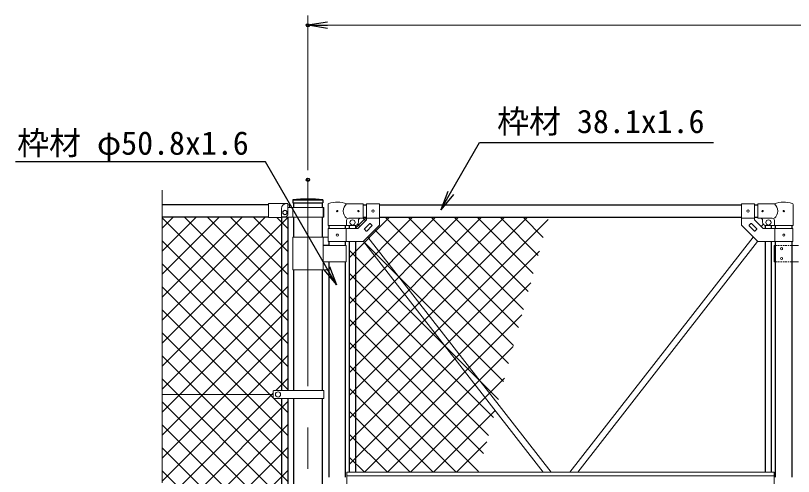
# Model space of a CAD drawing. Units: millimetres, scale not verified. Extents: x -6300 to 6300, y -4455 to 4455.
# Drawn here: x -4359 to -1965, y -443 to 974 of the extents above; entities that cross this region are included whole.
import ezdxf
from ezdxf.enums import TextEntityAlignment as Align

# ---------------------------------------------------------------- set-up
doc = ezdxf.new("R2010")
doc.units = ezdxf.units.MM
doc.header["$LTSCALE"] = 20
doc.header["$PDMODE"] = 32
doc.header["$PDSIZE"] = 10
doc.linetypes.add('USER1', pattern=[50.8, 31.75, -6.35, 6.35, -6.35])
doc.linetypes.add('USER3', pattern=[0.375, 0.25, -0.125])
for name, color, linetype, lineweight in [('0-1_D-STR1', 1, 'Continuous', 25), ('0-2_D-BMK', 2, 'USER1', 13), ('0-6_D-STR3', 3, 'Continuous', 13), ('0-7_0', 3, 'Continuous', 25), ('0-8_D-STR-DIM', 7, 'Continuous', 13), ('0-A_D-STR-TXT', 7, 'Continuous', 13), ('0-B_D-STR2', 7, 'Continuous', 13)]:
    doc.layers.add(name, color=color, linetype=linetype, lineweight=lineweight)
doc.layers.add('0-9_Defpoints', color=7, linetype='Continuous')
doc.styles.add('ＭＳ ゴシック', font='')
doc.styles.get('ＭＳ ゴシック').set_extended_font_data('MS Gothic')

# ---------------------------------------------------------------- blocks, each defined once
blk = doc.blocks.new('_Open')
at = {"layer": '0-7_0', "color": 7}
blk.add_line((-20, 3.333), (0, 0), dxfattribs=at)
blk.add_lwpolyline([(-20, -3.333), (0, 0), (-20, 0)], dxfattribs=at)
blk = doc.blocks.new('MLeader1')
at = {"layer": '0-8_D-STR-DIM', "lineweight": 25}
blk.add_line((-3392.72, 202.7), (-3371.38, 145.74), dxfattribs=at)
for points in [[(-3401.38, 197.7), (-3589.72, 523.91), (-4348.62, 523.91), (-4359.42, 523.91)], [(-3410.04, 192.7), (-3371.38, 145.74), (-3401.38, 197.7)]]:
    blk.add_lwpolyline(points, dxfattribs=at)
blk = doc.blocks.new('MLeader3')
at = {"layer": '0-8_D-STR-DIM', "lineweight": 25}
blk.add_line((-3011.83, 423.63), (-3050.49, 376.67), dxfattribs=at)
for points in [[(-3020.49, 428.63), (-2931.04, 583.57), (-2221.54, 583.57), (-2210.74, 583.57)], [(-3029.15, 433.63), (-3050.49, 376.67), (-3020.49, 428.63)]]:
    blk.add_lwpolyline(points, dxfattribs=at)

msp = doc.modelspace()

# ---------------------------------------------------------------- linework, layer by layer
at = {"layer": '0-1_D-STR1'}
for p, q in [((-3505.66, 407.16), (-3413.16, 407.16)), ((-3505.66, 407.16), (-3505.66, 398.16)), ((-3413.16, 407.16), (-3413.16, 398.16)), ((-3581.26, 392.16), (-3907.94, 392.16)), ((-3505.66, 398.16), (-3413.16, 398.16)), ((-3503.96, 398.16), (-3503.96, 383.75)), ((-3414.86, 383.75), (-3414.86, 398.16)), ((-3289.01, 392.16), (-3279.01, 392.16)), ((-3239.01, 392.16), (-2124.81, 392.16)), ((-2084.81, 392.16), (-2074.81, 392.16)), ((-3581.26, 354.16), (-3907.94, 354.16)), ((-3539.72, -178.34), (-3539.72, 352.75)), ((-3520.72, -178.34), (-3520.72, 353.75)), ((-3503.96, 353.75), (-3503.96, 292.21)), ((-3414.86, 292.21), (-3414.86, 353.75)), ((-3289.01, 354.06), (-3279.01, 354.06)), ((-3239.01, 354.06), (-2124.81, 354.06)), ((-2084.81, 354.06), (-2074.81, 354.06)), ((-3394.41, 319.16), (-3394.41, 329.11)), ((-3343.61, 319.16), (-3343.61, 329.11)), ((-3331.51, 319.16), (-3331.51, 329.11)), ((-3312.51, 319.16), (-3312.51, 329.23)), ((-2051.31, 319.16), (-2051.31, 329.23)), ((-2032.31, 319.16), (-2032.31, 329.11)), ((-2020.21, 319.16), (-2020.21, 329.11)), ((-1969.41, 319.16), (-1969.41, 329.11)), ((-3394.41, 267.21), (-3394.41, 279.16)), ((-3343.61, 267.21), (-3343.61, 279.16)), ((-3331.51, -430.34), (-3331.51, 279.16)), ((-3312.51, -430.34), (-3312.51, 279.16)), ((-2051.31, -430.34), (-2051.31, 279.16)), ((-2032.31, -430.34), (-2032.31, 279.16)), ((-2020.21, -445.34), (-2020.21, 279.16)), ((-1969.41, -445.34), (-1969.41, 279.16)), ((-3394.41, -445.34), (-3394.41, 217.21)), ((-3343.61, -445.34), (-3343.61, 217.21)), ((-3503.96, 192.21), (-3503.96, -178.34)), ((-3414.86, -178.34), (-3414.86, 192.21)), ((-3539.72, -762.34), (-3539.72, -203.34)), ((-3520.72, -762.34), (-3520.72, -203.34)), ((-3503.96, -203.34), (-3503.96, -762.34)), ((-3414.86, -762.34), (-3414.86, -203.34))]:
    msp.add_line(p, q, dxfattribs=at)
msp.add_arc((-3459.41, 52.15), 358.01, 82.57743, 97.42257, dxfattribs=at)
at = {"layer": '0-2_D-BMK'}
msp.add_line((-3459.41, 469.16), (-3459.41, -1897.84), dxfattribs=at)
at = {"layer": '0-6_D-STR3'}
for p, q in [((-3581.26, 395.75), (-3581.26, 352.75)), ((-3521.26, 395.75), (-3581.26, 395.75)), ((-3521.26, 395.75), (-3521.26, 361.45)), ((-3516.01, 392.35), (-3521.26, 392.35)), ((-3521.26, 383.75), (-3410.26, 383.75)), ((-3516.01, 392.35), (-3516.01, 383.75)), ((-3506.26, 353.75), (-3506.26, 383.75)), ((-3412.56, 353.75), (-3412.56, 383.75)), ((-3410.26, 353.75), (-3410.26, 383.75)), ((-3397.56, 329.11), (-3397.56, 392.81)), ((-3289.01, 395.11), (-3340.46, 395.11)), ((-3289.01, 395.11), (-3289.01, 351.11)), ((-3279.01, 395.41), (-3279.01, 345.73)), ((-3279.01, 395.41), (-3239.01, 395.41)), ((-3239.01, 395.41), (-3239.01, 329.16)), ((-2124.81, 395.41), (-2124.81, 329.16)), ((-2084.81, 395.41), (-2124.81, 395.41)), ((-2084.81, 395.41), (-2084.81, 345.73)), ((-2074.81, 395.11), (-2074.81, 351.11)), ((-2074.81, 395.11), (-2023.36, 395.11)), ((-1966.26, 329.11), (-1966.26, 392.81)), ((-3541.26, 380.75), (-3541.26, 352.75)), ((-3536.52, 372.2), (-3530.22, 375.84)), ((-3536.52, 364.93), (-3536.52, 372.2)), ((-3536.52, 364.93), (-3530.22, 361.29)), ((-3523.92, 372.2), (-3530.22, 375.84)), ((-3523.92, 364.93), (-3530.22, 361.29)), ((-3526.96, 355.75), (-3521.26, 361.45)), ((-3523.92, 364.93), (-3523.92, 372.2)), ((-3539.72, 352.75), (-3581.26, 352.75)), ((-3526.96, 355.75), (-3539.72, 355.75)), ((-3539.72, 355.75), (-3539.72, 352.75)), ((-3539.72, 353.75), (-3410.26, 353.75)), ((-3340.46, 329.11), (-3340.46, 344.11)), ((-3289.01, 351.11), (-3333.46, 351.11)), ((-3305.58, 319.16), (-3279.01, 345.73)), ((-3304.01, 344.11), (-3304.01, 339.11)), ((-3279.01, 350.91), (-3239.01, 350.91)), ((-2084.81, 350.91), (-2124.81, 350.91)), ((-2058.24, 319.16), (-2084.81, 345.73)), ((-2074.81, 351.11), (-2030.36, 351.11)), ((-2059.81, 344.11), (-2059.81, 339.11)), ((-2023.36, 329.11), (-2023.36, 344.11)), ((-3397.56, 329.11), (-3340.46, 329.11)), ((-3396.71, 319.16), (-3305.58, 319.16)), ((-3396.71, 319.16), (-3396.71, 279.16)), ((-3341.31, 319.16), (-3341.31, 279.16)), ((-3340.46, 329.11), (-3314.01, 329.11)), ((-3306.04, 333.08), (-3299.74, 325)), ((-3285.68, 318.57), (-3269.42, 334.83)), ((-3285.68, 317.15), (-3280.02, 311.5)), ((-3278.61, 311.5), (-3262.34, 327.76)), ((-3268, 334.83), (-3262.34, 329.17)), ((-2095.82, 334.83), (-2101.48, 329.17)), ((-2085.22, 311.5), (-2101.48, 327.76)), ((-2078.14, 318.57), (-2094.41, 334.83)), ((-2078.14, 317.15), (-2083.8, 311.5)), ((-2057.78, 333.08), (-2064.08, 325)), ((-1967.11, 319.16), (-2058.24, 319.16)), ((-2023.36, 329.11), (-2049.81, 329.11)), ((-1966.26, 329.11), (-2023.36, 329.11)), ((-2022.51, 319.16), (-2022.51, 279.16)), ((-1967.11, 319.16), (-1967.11, 279.16)), ((-3506.26, 292.21), (-3396.71, 292.21)), ((-3506.26, 192.21), (-3506.26, 292.21)), ((-3412.3, 192.21), (-3412.3, 292.21)), ((-3274.96, 293.22), (-2710.8, -430.34)), ((-2088.86, 293.22), (-2653.02, -430.34)), ((-3412.3, 267.71), (-3394.41, 267.71)), ((-3341.31, 267.21), (-3412.3, 267.21)), ((-3341.31, 267.21), (-3341.31, 217.21)), ((-3288.5, 279.68), (-2734.89, -430.34)), ((-2075.33, 279.68), (-2628.93, -430.34)), ((-2020.21, 267.21), (-2024.51, 267.21)), ((-2024.51, 267.21), (-2024.51, 217.21)), ((-1969.41, 267.21), (-1949.41, 267.21)), ((-3341.31, 217.21), (-3412.3, 217.21)), ((-3412.3, 216.71), (-3394.41, 216.71)), ((-2024.51, 217.21), (-2020.21, 217.21)), ((-1969.41, 217.21), (-1949.41, 217.21)), ((-3506.26, 192.21), (-3394.41, 192.21)), ((-3566.55, -190.84), (-3906.34, -190.84)), ((-3566.55, -182.34), (-3566.55, -199.34)), ((-3410.96, -178.34), (-3564.55, -178.34)), ((-3410.96, -178.34), (-3410.96, -203.34)), ((-3410.96, -203.34), (-3564.55, -203.34)), ((-3339.81, -430.34), (-2024.81, -430.34)), ((-3339.81, -430.34), (-3339.81, -535.34)), ((-2024.81, -430.34), (-2024.81, -465.84)), ((-3339.81, -440.84), (-2024.81, -440.84))]:
    msp.add_line(p, q, dxfattribs=at)
at = {"layer": '0-6_D-STR3', "linetype": 'USER3'}
for p, q in [((-2020.21, 267.21), (-1969.41, 267.21)), ((-2020.21, 217.21), (-1969.41, 217.21))]:
    msp.add_line(p, q, dxfattribs=at)
at = {"layer": '0-6_D-STR3'}
for points in [[(-3396.71, 279.16), (-3289.01, 279.16), (-3239.01, 329.16)], [(-1967.11, 279.16), (-2074.81, 279.16), (-2124.81, 329.16)]]:
    msp.add_lwpolyline(points, dxfattribs=at)
for centre, radius in [((-3530.22, 368.56), 6.3), ((-3369.01, 373.11), 2), ((-3304.01, 373.11), 2), ((-3259.01, 373.16), 3.25), ((-2104.81, 373.16), 3.25), ((-2059.81, 373.11), 2), ((-1994.81, 373.11), 2), ((-3322.01, 338.11), 8), ((-2041.81, 338.11), 8), ((-3369.01, 299.16), 3.25), ((-1994.81, 299.16), 3.25), ((-3551.55, -190.84), 8)]:
    msp.add_circle(centre, radius, dxfattribs=at)
for centre, radius, start, end in [((-3526.26, 380.75), 15, 90, 180), ((-3394.26, 392.81), 3.3, 109.22051, 180), ((-3369.01, 320.38), 80, 69.0916, 109.22051), ((-3322.27, 373.11), 28.55, 129.59418, 230.40582), ((-1994.81, 320.38), 80, 70.77949, 110.9084), ((-2041.56, 373.11), 28.55, 309.59418, 50.40582), ((-1969.56, 392.81), 3.3, 0, 70.77949), ((-3333.46, 344.11), 7, 90, 180), ((-3314.01, 339.11), 10, 270, 0), ((-3297.01, 344.11), 7, 90, 180), ((-2066.81, 344.11), 7, 0, 90), ((-2049.81, 339.11), 10, 180, 270), ((-2030.36, 344.11), 7, 0, 90), ((-3284.97, 317.86), 1, 135, 225), ((-3279.31, 312.2), 1, 225, 315), ((-3268.71, 334.12), 1, 45, 135), ((-3263.05, 328.47), 1, 315, 45), ((-2100.77, 328.47), 1, 135, 225), ((-2095.11, 334.12), 1, 45, 135), ((-2084.51, 312.2), 1, 225, 315), ((-2078.85, 317.86), 1, 315, 45), ((-3562, -182.12), 4.56, 124.07501, 182.79491), ((-3562, -199.56), 4.56, 177.20509, 235.92501)]:
    msp.add_arc(centre, radius, start, end, dxfattribs=at)
for centre in [(-2001.34, 257.21), (-2001.34, 227.21)]:
    msp.add_ellipse(centre, major_axis=(0, -3.25), ratio=0.965793, dxfattribs=at)
at = {"layer": '0-8_D-STR-DIM'}
for p, q in [((-3459.41, 499.16), (-3459.41, 974.2)), ((-519.41, 944.2), (-3399.41, 944.2)), ((-3907.94, 437.76), (-3907.94, -462.84))]:
    msp.add_line(p, q, dxfattribs=at)
at = {"layer": '0-9_Defpoints'}
for p in [(-3459.41, 944.2), (-3459.41, 469.16)]:
    msp.add_point(p, dxfattribs=at)
at = {"layer": '0-B_D-STR2'}
for p, q in [((-3907.94, 37.24), (-3591.02, 354.16)), ((-3907.94, 107.95), (-3661.73, 354.16)), ((-3907.94, 178.66), (-3732.44, 354.16)), ((-3907.94, 249.37), (-3803.15, 354.16)), ((-3907.94, 320.08), (-3873.86, 354.16)), ((-3907.94, -33.47), (-3520.72, 353.75)), ((-3520.72, -35.12), (-3907.94, 352.11)), ((-3520.72, 35.59), (-3839.29, 354.16)), ((-3520.72, 106.3), (-3768.58, 354.16)), ((-3520.72, 177.01), (-3697.87, 354.16)), ((-3520.72, 247.72), (-3627.16, 354.16)), ((-3520.72, 318.43), (-3555.04, 352.75)), ((-3331.51, -52.26), (-2925.19, 354.06)), ((-3331.51, -193.68), (-2783.77, 354.06)), ((-3331.51, 18.45), (-2995.9, 354.06)), ((-3331.51, 89.17), (-3066.61, 354.06)), ((-3331.51, 159.88), (-3137.32, 354.06)), ((-3331.51, 230.59), (-3208.04, 354.06)), ((-3331.51, -264.39), (-2719.84, 347.29)), ((-3330.73, -122.19), (-2854.48, 354.06)), ((-3313.65, 319.16), (-3278.75, 354.06)), ((-3281.48, 343.27), (-3289.32, 351.11)), ((-2826.99, -40.51), (-3221.56, 354.06)), ((-2811.68, 14.89), (-3150.85, 354.06)), ((-2796.37, 70.3), (-3080.14, 354.06)), ((-2781.06, 125.7), (-3009.43, 354.06)), ((-2765.76, 181.1), (-2938.72, 354.06)), ((-2750.45, 236.5), (-2868.01, 354.06)), ((-2735.14, 291.91), (-2797.3, 354.06)), ((-2842.3, -95.91), (-3253.19, 314.98)), ((-3907.94, -104.18), (-3520.72, 283.04)), ((-3520.72, -105.83), (-3907.94, 281.4)), ((-2857.61, -151.31), (-3288.55, 279.63)), ((-2872.91, -206.72), (-3331.51, 251.88)), ((-3331.51, -335.1), (-2746.83, 249.58)), ((-3907.94, -174.89), (-3520.72, 212.33)), ((-3520.72, -176.54), (-3907.94, 210.69)), ((-2888.22, -262.12), (-3331.51, 181.17)), ((-3331.51, -405.81), (-2773.83, 151.87)), ((-3907.94, -245.6), (-3520.72, 141.62)), ((-3520.72, -247.25), (-3907.94, 139.97)), ((-2903.53, -317.52), (-3331.51, 110.46)), ((-3907.94, -316.31), (-3520.72, 70.91)), ((-3520.72, -317.96), (-3907.94, 69.26)), ((-3285.33, -430.34), (-2800.83, 54.16)), ((-2918.84, -372.92), (-3331.51, 39.75)), ((-3907.94, -387.02), (-3520.72, 0.2)), ((-3520.72, -388.67), (-3907.94, -1.45)), ((-2934.15, -428.32), (-3331.51, -30.96)), ((-3214.62, -430.34), (-2827.83, -43.55)), ((-3907.94, -457.73), (-3520.72, -70.51)), ((-3520.72, -459.38), (-3907.94, -72.16)), ((-3002.85, -430.34), (-3331.51, -101.67)), ((-3520.72, -530.09), (-3907.94, -142.87)), ((-3557.83, -178.34), (-3520.72, -141.22)), ((-3143.91, -430.34), (-2854.83, -141.26)), ((-3907.94, -528.45), (-3566.55, -187.05)), ((-3073.56, -430.34), (-3331.51, -172.38)), ((-3907.94, -599.16), (-3520.72, -211.93)), ((-3520.72, -600.8), (-3907.94, -213.58)), ((-3073.2, -430.34), (-2881.83, -238.97)), ((-3144.27, -430.34), (-3331.51, -243.09)), ((-3907.94, -669.87), (-3520.72, -282.64)), ((-3520.72, -671.51), (-3907.94, -284.29)), ((-3214.98, -430.34), (-3331.51, -313.8)), ((-3907.94, -740.58), (-3520.72, -353.35)), ((-3520.72, -742.23), (-3907.94, -355)), ((-3002.49, -430.34), (-2908.82, -336.68)), ((-3285.69, -430.34), (-3331.51, -384.51)), ((-3907.94, -811.29), (-3520.72, -424.06)), ((-3566.55, -767.1), (-3907.94, -425.71))]:
    msp.add_line(p, q, dxfattribs=at)

# ---------------------------------------------------------------- block references
at = {"layer": '0-8_D-STR-DIM', "xscale": 3, "yscale": 3, "rotation": 180}
msp.add_blockref('_Open', (-3459.41, 944.2), dxfattribs=at)
at = {"layer": '0-8_D-STR-DIM'}
for name in ['MLeader3', 'MLeader1']:
    msp.add_blockref(name, (0, 0), dxfattribs=at)

# ---------------------------------------------------------------- texts
at = {"layer": '0-A_D-STR-TXT', "style": 'ＭＳ ゴシック'}
for s, p in [('枠材 38.1x1.6', (-2877.2, 591.1)), ('枠材 φ50.8x1.6', (-4354.7, 524.56))]:
    msp.add_text(s, height=72.14, dxfattribs=at).set_placement(p, align=Align.BOTTOM_LEFT)

doc.saveas('drawing.dxf')
